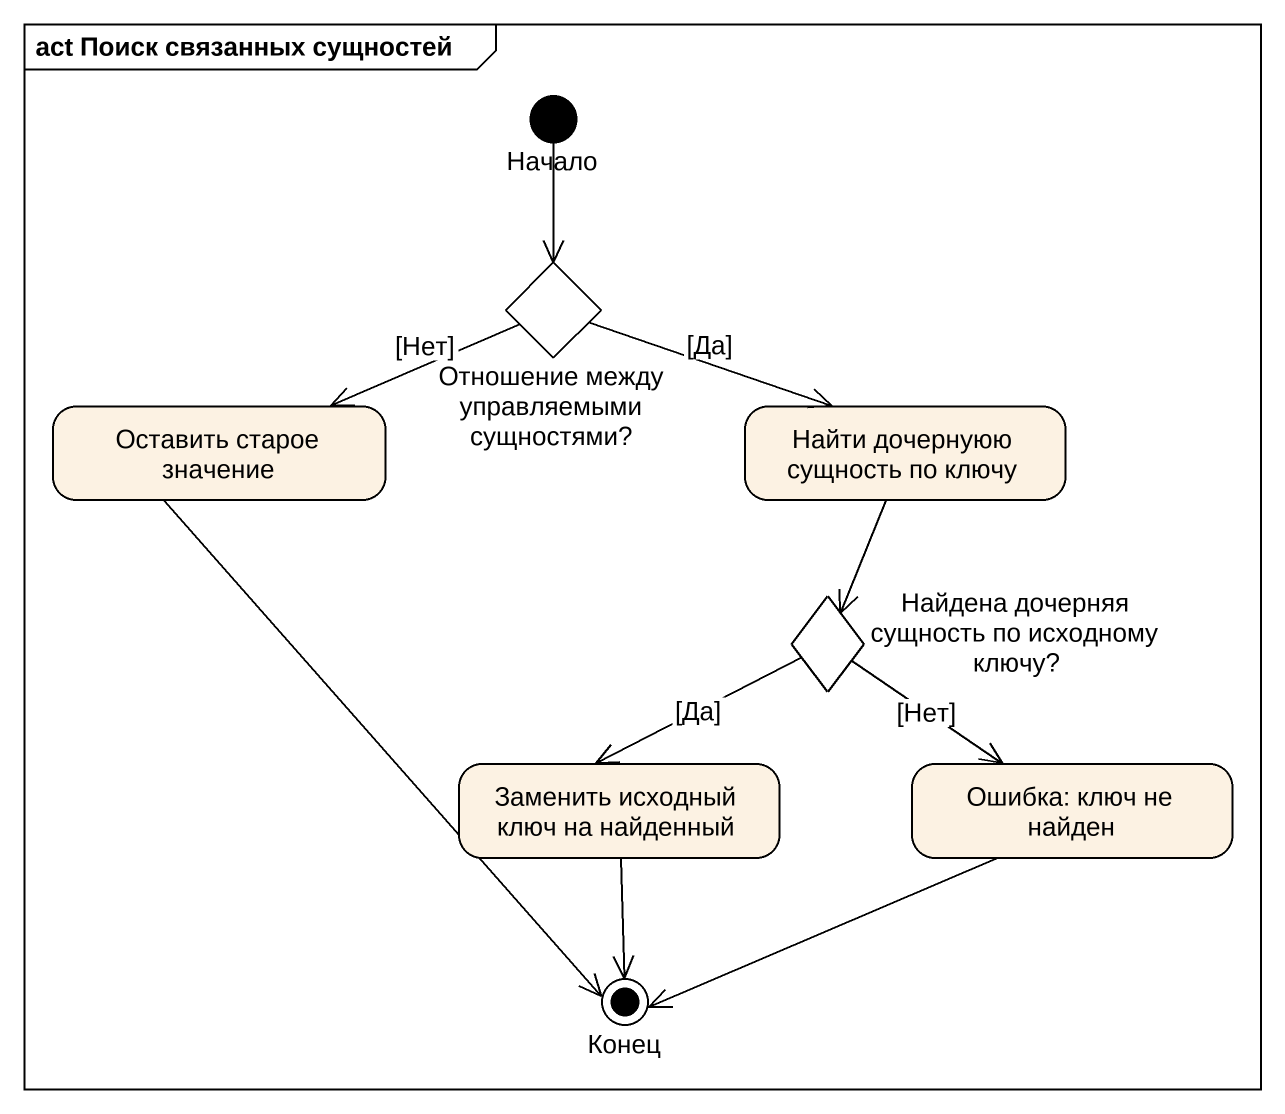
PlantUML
@startuml
mainframe act Поиск связанных сущностей
hide empty description
state Начало <<start>>
state "Отношение между управляемыми сущностями?" as Отношение_между <<choice>>
state "Оставить старое значение" as Оставить_старое_значение
state "Найти дочернуюю сущность по ключу" as Найти_дочернуюю_сущность_по
state "Найдена дочерняя сущность по исходному ключу?" as Найдена_дочерняя_сущность <<choice>>
state "Заменить исходный ключ на найденный" as Заменить_исходный_ключ_на
state "Ошибка: ключ не найден" as Ошибка_ключ_не_найден
state Конец <<end>>
Начало --> Отношение_между
Отношение_между -left-> Оставить_старое_значение : [Нет]
Отношение_между -right-> Найти_дочернуюю_сущность_по : [Да]
Оставить_старое_значение --> Конец
Найти_дочернуюю_сущность_по --> Найдена_дочерняя_сущность
Найдена_дочерняя_сущность --> Заменить_исходный_ключ_на : [Да]
Найдена_дочерняя_сущность --> Ошибка_ключ_не_найден : [Нет]
Заменить_исходный_ключ_на --> Конец
Ошибка_ключ_не_найден -left-> Конец
@enduml
